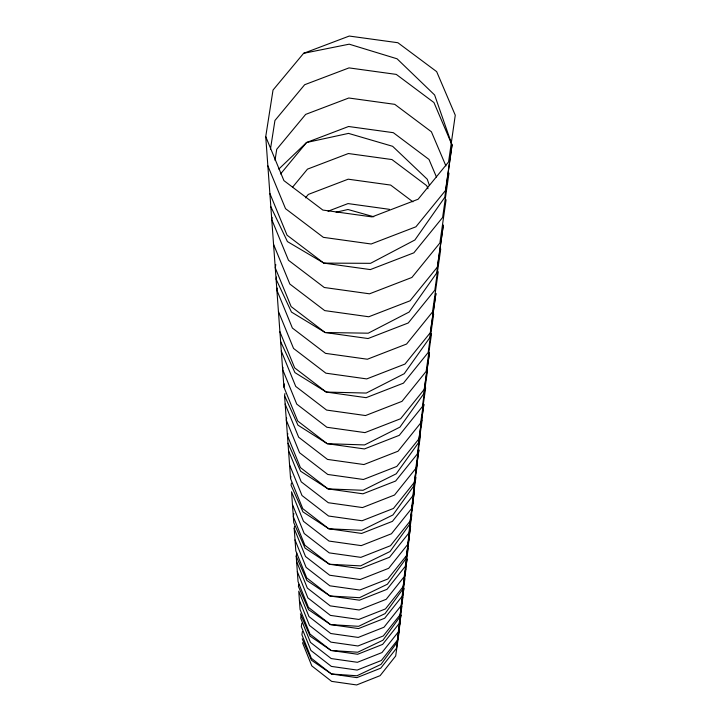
<?xml version="1.0" encoding="UTF-8"?>
<svg xmlns="http://www.w3.org/2000/svg" width="721" height="721" viewBox="0 0 721 721"><rect width="100%" height="100%" fill="white"/><g stroke="black" fill="none" stroke-linecap="round" stroke-linejoin="round"><path stroke-width="1.08" d="M405.968 568.968L402.066 596.393L384.699 618.239L358.517 628.577L330.579 624.602L308.57 609.705L298.404 586.443L298.764 584.298M404.905 578.747L401.065 605.739L383.987 627.243L358.229 637.427L330.741 633.507L308.967 616.563L298.746 591.193L300.071 609.452L309.967 634.047L331.056 650.477L357.67 654.271L382.617 644.394L399.155 623.548L402.877 597.376M401.912 606.253L398.244 632.038L381.959 652.577L357.409 662.302L331.209 658.561L310.454 642.375L300.702 618.149L301.027 616.004M400.074 623.214L396.514 648.251L380.715 668.187L356.904 677.632L331.498 674L311.472 660.211L302.198 638.77M399.191 631.317L395.685 655.993L380.12 675.649L356.661 684.95L331.633 681.372L311.796 665.889L302.487 642.708M448.976 173.121L442.622 217.445L413.854 252.828L370.324 269.591L323.837 263.111L287.418 241.58L270.826 206.702M446.083 199.753L439.891 242.977L411.889 277.468L369.531 293.808L324.288 287.499L288.49 260.272L271.763 219.599L272.105 217.391M440.729 248.97L434.844 290.13L408.257 322.972L368.052 338.537L325.135 332.525L291.464 312.067L276.089 279.189L276.504 277.017M438.26 271.754L432.51 311.959L406.581 344.034L367.377 359.229L325.522 353.362L292.384 328.046L276.891 290.23L277.225 288.058M433.654 314.095L428.166 352.506L403.454 383.148L366.115 397.668L326.243 392.062L294.943 372.604L280.613 341.529M431.519 333.796L426.147 371.378L402.003 401.345L365.52 415.548L326.577 410.069L295.736 386.429L281.307 351.082M427.517 370.603L422.371 406.617L399.29 435.331L364.429 448.94L327.208 443.694L297.962 425.156L284.552 395.703L284.939 393.558M425.651 387.817L420.613 423.092L398.028 451.22L363.916 464.549L327.496 459.412L298.656 437.223L285.155 404.048M422.136 420.109L417.306 454.005L395.649 481.024L362.951 493.822L328.046 488.892L300.612 471.201L288.003 443.226M420.487 435.277L415.747 468.515L394.531 495.012L362.501 507.566L328.307 502.726L301.225 481.835L288.535 450.58M417.387 463.837L412.827 495.85L392.431 521.355L361.645 533.441L328.794 528.781L302.946 511.883L291.05 485.242L291.437 483.079M415.927 477.302L411.448 508.729L391.44 533.765L361.248 545.626L329.019 541.065L303.496 521.319L291.527 491.785L293.771 522.671L305.028 548.077L329.452 564.264L360.491 568.662L389.565 557.225L408.843 533.062L413.16 502.744M411.853 514.776L407.608 544.571L388.682 568.31L360.13 579.558L329.659 575.232L305.515 556.513L294.195 528.511L294.529 526.312M409.375 537.587L405.274 566.382L387.006 589.327L359.455 600.196L330.047 596.015L306.894 580.504L296.205 556.206L296.764 552.989M408.203 548.402L404.166 576.728L386.213 599.295L359.13 609.984L330.227 605.874L307.326 588.084L296.583 561.461M301.811 623.277L301.315 626.585L310.913 650.459L331.354 666.402L357.156 670.079L381.328 660.499L397.361 640.266L400.975 614.869L397.145 642.285L381.021 664.374L356.967 675.766L331.498 674L311.364 658.291L301.91 634.768L302.396 631.506M293.826 513.478L293.339 516.723L304.866 545.22L329.452 564.264L360.581 565.877L390.025 551.52L409.789 524.149L414.512 490.262L410.114 521.121L390.485 545.716L360.861 557.36L329.236 552.881L304.19 533.495L292.447 504.484M286.67 417.991L286.327 420.217L299.548 452.725L327.776 474.463L363.42 479.492L396.811 466.433L418.919 438.873L423.858 404.31L418.513 442.721L396.226 473.805L363.069 490.289L328.046 488.892L300.405 467.578L287.454 435.718L287.787 433.537M289.572 464.865L302.009 495.525L328.551 516.02L362.059 520.76L393.459 508.449L414.26 482.457L418.91 449.841L413.89 485.855L392.936 514.965L361.753 530.314L328.794 528.781L302.766 508.675L290.563 478.582L290.896 476.383M282.983 367.313L282.65 369.531L296.755 404.12L326.901 427.265L364.961 432.618L400.615 418.73L424.218 389.394L429.473 352.614L423.75 393.774L399.948 427.12L364.556 444.929L327.208 443.694L297.728 421.037L283.93 387.177L265.734 136.63L273.025 90.053L303.613 53.318L349.252 36.05L397.875 42.728L436.656 71.631L455.266 115.198L448.57 161.928L418.126 199.23L372.054 216.904L322.846 210.063L283.912 180.611L265.734 136.63M283.93 387.177L284.425 383.905M275.016 160.314L276.738 149.274L305.65 114.396L348.793 98.002L394.748 104.338L431.401 131.772L445.902 165.884M275.782 264.553L275.269 267.879L291.149 306.605L325.135 332.525L368.233 333.192L409.131 312.04L436.674 273.025L443.334 225.006L437.305 267.176L410.024 300.819L368.773 316.762L324.72 310.607L289.851 284.047L273.556 244.365M270.447 149.256L274.935 120.497L304.659 84.718L349.018 67.891L396.271 74.398L433.952 102.544L452.031 144.975L444.776 197.356L414.881 239.994L370.531 263.327L323.837 263.111L287.048 235.181L269.861 193.462M305.497 197.842L308.309 194.427L348.18 179.187L390.656 185.072L412.935 201.844M280.559 173.959L306.578 142.497L348.576 126.499L393.315 132.682L428.986 159.431L436.439 177.006M292.717 187.009L307.47 169.138L348.369 153.528L391.945 159.557L426.688 185.657L428.004 188.767M278.82 169.075L306.578 142.497L348.522 133.394L392.621 146.3L427.256 179.232L429.446 185.477M328.028 211.226L348 203.583L389.421 209.333M336.085 212.235L347.955 209.496L373.766 216.769M303.613 53.318L349.198 44.179L397.055 58.789L434.619 94.983L452.031 144.975L445.506 190.47L415.927 226.791L371.162 243.995L323.359 237.344L285.525 208.666L267.851 165.848M300.387 613.832L310.093 636.156L331.056 650.477L357.742 652.226L382.95 640.212L399.858 617.005L403.877 588.21L400.092 614.788L383.284 635.958L357.949 645.98L330.903 642.132L309.48 625.44L299.422 600.467M278.432 311.49L293.555 348.45L325.892 373.181L366.728 378.913L404.977 364.069L430.284 332.723L435.899 293.438L429.743 337.761L404.211 373.721L366.259 393.062L326.243 392.062L294.673 367.89L279.901 331.75M295.015 539.885L306.137 567.418L329.858 585.812L359.788 590.057L387.835 579.008L406.419 555.675L410.591 526.384L406.13 558.387L387.411 584.217L359.536 597.691L330.047 596.015L306.749 577.927L295.817 550.862L294.195 528.511M297.331 571.708L307.894 597.898L330.407 615.392L358.815 619.438L385.447 608.93L403.093 586.723L407.068 558.856L402.832 589.174L385.068 613.616L358.589 626.324L330.579 624.602L308.435 607.388L298.052 581.613L296.205 556.206M284.552 395.703L290.563 478.582"/></g></svg>
